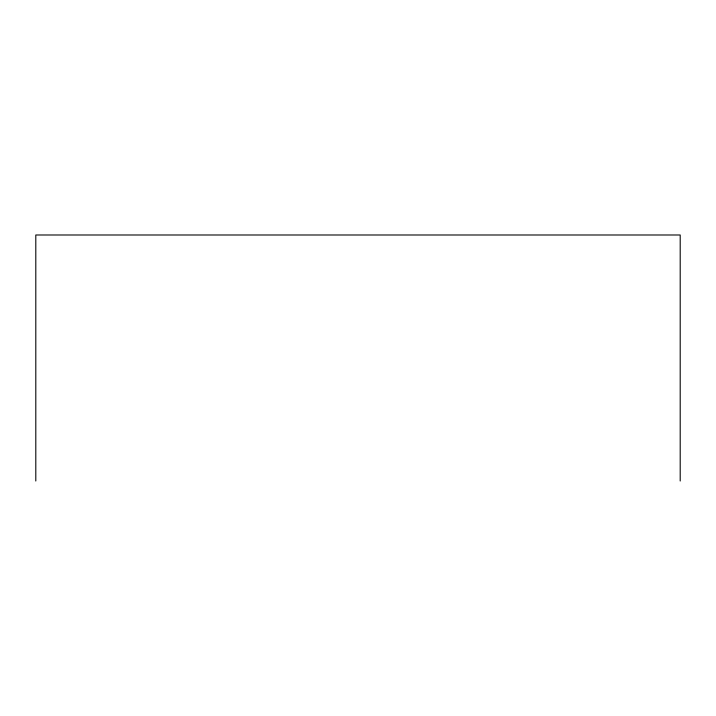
<?xml version="1.0" encoding="UTF-8"?>
<svg xmlns="http://www.w3.org/2000/svg" width="716" height="716" viewBox="0 0 716 716"><rect width="100%" height="100%" fill="white"/><g stroke="black" fill="none" stroke-linecap="round" stroke-linejoin="round"><path stroke-width="1.07" d="M680.2 481.009L680.2 234.991L35.8 234.991L35.8 481.009"/></g></svg>
